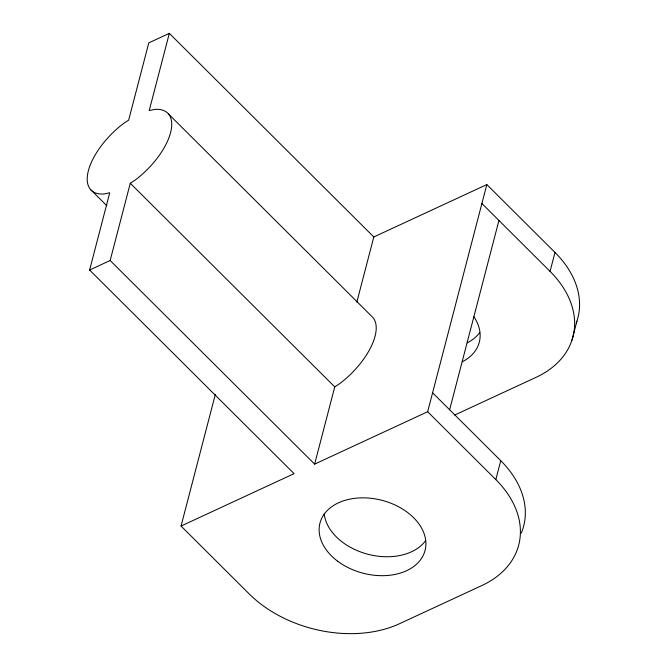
<?xml version="1.0" encoding="UTF-8"?>
<svg xmlns="http://www.w3.org/2000/svg" width="667" height="667" viewBox="0 0 667 667"><rect width="100%" height="100%" fill="white"/><g stroke="black" fill="none" stroke-linecap="round" stroke-linejoin="round"><path stroke-width="1" d="M432.6 392.805L500.75 460.672L495.823 479.606A108.596 75.296 14.6 0 1 481.774 585.584L399.566 623.687A108.596 75.296 14.6 0 1 249.2 593.922L181.049 526.046L294.08 473.653L89.611 270.035L109.73 192.788L104.11 194.005A54.294 25.204 -45.1 0 1 88.519 170.168A54.294 25.204 -45.1 0 1 123.495 123.52L128.656 120.135L148.783 42.88L169.335 33.35L373.803 236.968L356.82 302.176M89.611 270.035L110.163 260.505L130.282 183.25L135.451 179.865A54.294 25.204 -45.1 0 0 170.418 133.225A54.294 25.204 -45.1 0 0 154.827 109.38L149.208 110.597L169.335 33.35M181.049 526.046L215.349 394.347M110.163 260.505L314.632 464.132L334.751 386.877L339.92 383.483A54.294 25.204 -45.1 0 0 372.811 317.434L168.342 113.815M314.632 464.132L427.664 411.731L486.835 184.576L554.994 252.443A108.596 75.296 14.6 0 1 576.246 323.061M449.633 409.771L498.941 220.469M454.752 415.024L536.01 377.355A108.596 75.296 14.6 0 0 550.058 271.377L554.994 252.443M571.969 340.137L576.905 321.202M373.803 236.968L486.835 184.576M481.907 203.502L550.058 271.377M427.664 411.731L495.823 479.606M130.282 183.25L334.751 386.877M90.604 189.57L106.837 205.744M500.75 460.672A108.596 75.296 14.6 0 1 521.277 533.133M425.521 540.787A54.294 37.652 14.6 0 1 367.45 554.135A54.294 37.652 14.6 0 1 324.195 513.673M473.912 316.758A54.294 37.652 14.6 0 1 462.281 361.772M479.756 332.558A54.294 37.652 14.6 0 1 467.208 342.838M337.627 561.18A54.294 37.652 14.6 0 0 424.962 550.8A54.294 37.652 14.6 0 0 354.944 498.307A54.294 37.652 14.6 0 0 337.627 561.18"/></g></svg>
